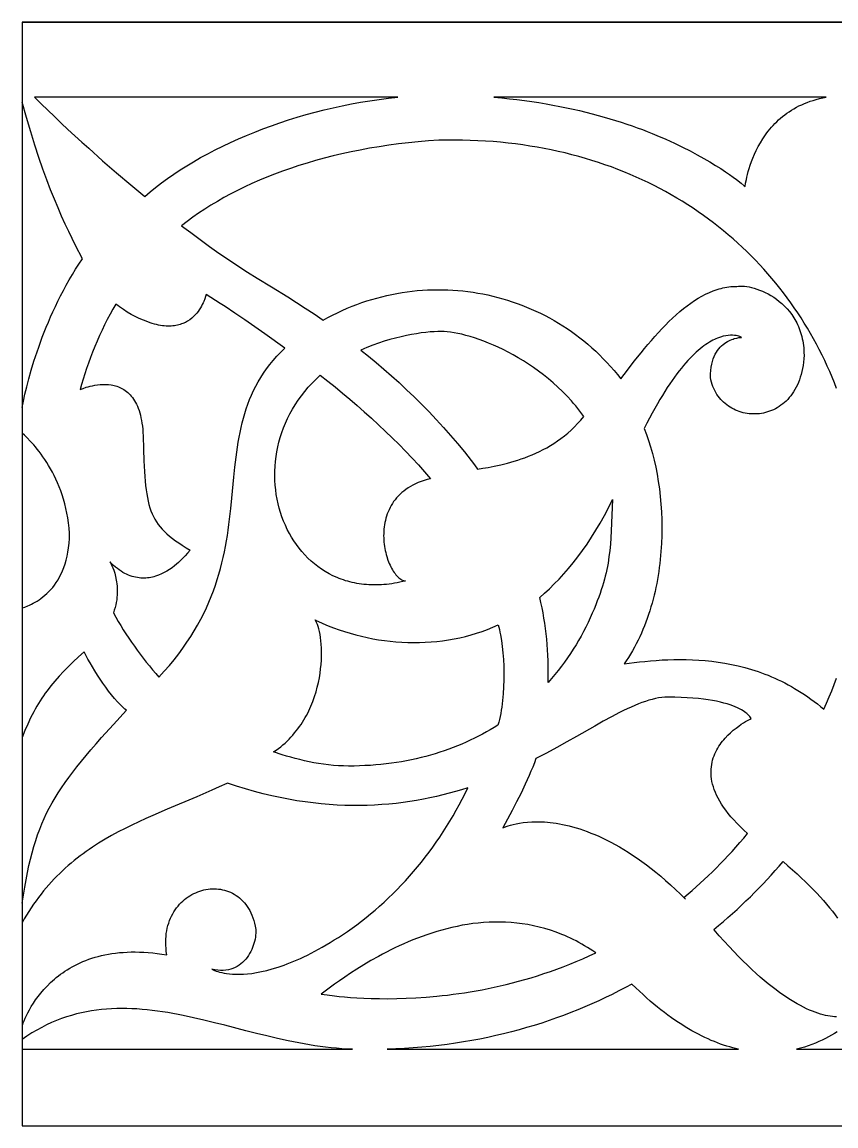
# Model space of a CAD drawing. Extents: x -54 to 62, y 97 to 137.
# Drawn here: x -54.48 to -24.99, y 96.81 to 136.81 of the extents above; entities that cross this region are included whole.
import ezdxf

# ---------------------------------------------------------------- set-up
doc = ezdxf.new("R2010")
doc.units = 0
doc.header["$MEASUREMENT"] = 0
doc.layers.get('0').update_dxf_attribs({"linetype": 'CONTINUOUS'})
doc.layers.add('LAYER_1', color=18, linetype='CONTINUOUS')

msp = doc.modelspace()

# ---------------------------------------------------------------- linework, layer by layer
msp.add_line((-54.476, 136.81), (-54.476, 96.81))
at = {"layer": 'LAYER_1'}
for points in [[(61.976, 136.81), (-32.692, 136.81), (-54.476, 136.81)], [(61.976, 136.796), (-54.476, 136.796)], [(-24.96, 123.529), (-25.04, 123.735), (-25.124, 123.939), (-25.211, 124.143), (-25.301, 124.344), (-25.394, 124.545), (-25.491, 124.743), (-25.59, 124.941), (-25.693, 125.136), (-25.798, 125.33), (-25.907, 125.522), (-26.019, 125.713), (-26.134, 125.902), (-26.252, 126.089), (-26.373, 126.274), (-26.497, 126.457), (-26.624, 126.638), (-26.754, 126.818), (-26.887, 126.995), (-27.024, 127.171), (-27.163, 127.344), (-27.305, 127.515), (-27.45, 127.684), (-27.598, 127.851), (-27.749, 128.015), (-27.903, 128.178), (-28.059, 128.338), (-28.219, 128.496), (-28.382, 128.651), (-28.547, 128.804), (-28.715, 128.954), (-28.887, 129.102), (-29.061, 129.247), (-29.238, 129.39), (-29.417, 129.53), (-29.6, 129.668), (-29.785, 129.802), (-29.973, 129.934), (-30.164, 130.064), (-30.358, 130.19), (-30.555, 130.314), (-30.754, 130.434), (-30.956, 130.552), (-31.161, 130.667), (-31.368, 130.779), (-31.578, 130.887), (-31.791, 130.993), (-32.007, 131.095), (-32.225, 131.195), (-32.446, 131.291), (-32.669, 131.383), (-32.895, 131.473), (-33.124, 131.559), (-33.356, 131.642), (-33.59, 131.721), (-33.826, 131.797), (-34.066, 131.87), (-34.307, 131.939), (-34.552, 132.004), (-34.799, 132.066), (-35.048, 132.124), (-35.3, 132.178), (-35.555, 132.229), (-35.812, 132.276), (-36.072, 132.319), (-36.334, 132.359), (-36.598, 132.394), (-36.865, 132.426), (-37.135, 132.453), (-37.407, 132.477), (-37.681, 132.496), (-37.958, 132.512), (-38.237, 132.523), (-38.519, 132.53), (-38.803, 132.533), (-39.089, 132.532), (-39.378, 132.526), (-39.75, 132.501), (-40.118, 132.47), (-40.48, 132.434), (-40.839, 132.392), (-41.192, 132.345), (-41.541, 132.293), (-41.884, 132.236), (-42.223, 132.174), (-42.557, 132.107), (-42.886, 132.035), (-43.209, 131.958), (-43.528, 131.877), (-43.841, 131.792), (-44.149, 131.702), (-44.451, 131.608), (-44.748, 131.509), (-45.039, 131.407), (-45.325, 131.3), (-45.605, 131.189), (-45.879, 131.075), (-46.147, 130.956), (-46.41, 130.834), (-46.667, 130.709), (-46.917, 130.58), (-47.162, 130.447), (-47.4, 130.311), (-47.632, 130.172), (-47.858, 130.03), (-48.078, 129.885), (-48.291, 129.736), (-48.498, 129.585), (-48.698, 129.431), (-48.364, 129.179), (-48.027, 128.929), (-47.686, 128.683), (-47.344, 128.441), (-46.999, 128.205), (-46.654, 127.975), (-46.307, 127.751), (-45.961, 127.535), (-45.436, 127.213), (-44.849, 126.848), (-44.538, 126.651), (-44.219, 126.445), (-43.894, 126.232), (-43.566, 126.011), (-43.395, 126.105), (-43.223, 126.194), (-43.049, 126.279), (-42.874, 126.36), (-42.698, 126.437), (-42.521, 126.51), (-42.343, 126.578), (-42.165, 126.643), (-41.985, 126.703), (-41.804, 126.759), (-41.623, 126.81), (-41.441, 126.858), (-41.259, 126.902), (-41.076, 126.941), (-40.893, 126.976), (-40.709, 127.007), (-40.525, 127.035), (-40.341, 127.058), (-40.157, 127.077), (-39.972, 127.091), (-39.788, 127.102), (-39.603, 127.109), (-39.419, 127.112), (-39.235, 127.111), (-39.051, 127.105), (-38.867, 127.096), (-38.684, 127.083), (-38.501, 127.066), (-38.319, 127.045), (-38.137, 127.019), (-37.956, 126.99), (-37.776, 126.957), (-37.596, 126.92), (-37.417, 126.879), (-37.239, 126.835), (-37.062, 126.786), (-36.886, 126.733), (-36.712, 126.677), (-36.538, 126.617), (-36.366, 126.552), (-36.195, 126.484), (-36.025, 126.412), (-35.857, 126.337), (-35.69, 126.257), (-35.525, 126.174), (-35.362, 126.087), (-35.2, 125.996), (-35.04, 125.901), (-34.882, 125.802), (-34.725, 125.7), (-34.571, 125.594), (-34.419, 125.484), (-34.269, 125.371), (-34.121, 125.254), (-33.975, 125.133), (-33.832, 125.008), (-33.691, 124.88), (-33.552, 124.748), (-33.416, 124.612), (-33.283, 124.473), (-33.152, 124.329), (-33.024, 124.183), (-32.899, 124.033), (-32.776, 123.879), (-32.535, 124.2), (-32.292, 124.517), (-32.046, 124.828), (-31.922, 124.98), (-31.798, 125.129), (-31.673, 125.276), (-31.547, 125.42), (-31.421, 125.56), (-31.293, 125.697), (-31.166, 125.83), (-31.037, 125.958), (-30.907, 126.082), (-30.777, 126.202), (-30.646, 126.316), (-30.515, 126.425), (-30.382, 126.528), (-30.249, 126.626), (-30.115, 126.717), (-29.979, 126.802), (-29.843, 126.88), (-29.707, 126.951), (-29.569, 127.015), (-29.43, 127.071), (-29.291, 127.12), (-29.22, 127.141), (-29.15, 127.16), (-29.079, 127.177), (-29.008, 127.192), (-28.937, 127.204), (-28.866, 127.215), (-28.794, 127.223), (-28.722, 127.229), (-28.65, 127.232), (-28.578, 127.233), (-28.519, 127.241), (-28.453, 127.245), (-28.381, 127.244), (-28.303, 127.238), (-28.221, 127.227), (-28.133, 127.212), (-28.042, 127.192), (-27.948, 127.166), (-27.85, 127.136), (-27.751, 127.1), (-27.65, 127.058), (-27.547, 127.011), (-27.445, 126.959), (-27.342, 126.9), (-27.24, 126.836), (-27.139, 126.766), (-27.039, 126.69), (-26.942, 126.607), (-26.848, 126.518), (-26.757, 126.423), (-26.671, 126.321), (-26.589, 126.212), (-26.549, 126.156), (-26.512, 126.097), (-26.475, 126.037), (-26.44, 125.975), (-26.407, 125.911), (-26.375, 125.846), (-26.345, 125.778), (-26.317, 125.709), (-26.291, 125.638), (-26.266, 125.565), (-26.244, 125.491), (-26.223, 125.414), (-26.205, 125.336), (-26.189, 125.256), (-26.175, 125.174), (-26.164, 125.09), (-26.155, 125.004), (-26.148, 124.916), (-26.144, 124.826), (-26.143, 124.734), (-26.151, 124.609), (-26.162, 124.488), (-26.178, 124.37), (-26.197, 124.257), (-26.22, 124.147), (-26.247, 124.042), (-26.277, 123.941), (-26.31, 123.843), (-26.346, 123.749), (-26.385, 123.66), (-26.427, 123.574), (-26.472, 123.492), (-26.52, 123.413), (-26.57, 123.339), (-26.622, 123.268), (-26.677, 123.201), (-26.734, 123.138), (-26.793, 123.078), (-26.854, 123.023), (-26.916, 122.97), (-26.98, 122.922), (-27.046, 122.877), (-27.113, 122.835), (-27.182, 122.797), (-27.251, 122.763), (-27.322, 122.732), (-27.393, 122.705), (-27.465, 122.681), (-27.538, 122.66), (-27.611, 122.643), (-27.685, 122.63), (-27.759, 122.619), (-27.834, 122.612), (-27.908, 122.609), (-27.982, 122.608), (-28.056, 122.611), (-28.13, 122.617), (-28.203, 122.627), (-28.275, 122.639), (-28.347, 122.655), (-28.418, 122.674), (-28.488, 122.696), (-28.557, 122.721), (-28.625, 122.749), (-28.691, 122.78), (-28.756, 122.815), (-28.82, 122.852), (-28.881, 122.892), (-28.941, 122.936), (-28.999, 122.982), (-29.055, 123.031), (-29.109, 123.083), (-29.16, 123.138), (-29.209, 123.196), (-29.255, 123.256), (-29.298, 123.32), (-29.339, 123.386), (-29.377, 123.455), (-29.412, 123.527), (-29.443, 123.601), (-29.471, 123.678), (-29.496, 123.758), (-29.517, 123.84), (-29.535, 123.925), (-29.532, 124.058), (-29.522, 124.183), (-29.507, 124.299), (-29.486, 124.408), (-29.461, 124.509), (-29.431, 124.603), (-29.396, 124.69), (-29.358, 124.77), (-29.317, 124.844), (-29.273, 124.912), (-29.226, 124.973), (-29.178, 125.03), (-29.127, 125.08), (-29.076, 125.126), (-29.023, 125.167), (-28.97, 125.203), (-28.917, 125.235), (-28.865, 125.263), (-28.813, 125.287), (-28.763, 125.308), (-28.714, 125.325), (-28.668, 125.34), (-28.582, 125.361), (-28.51, 125.374), (-28.454, 125.381), (-28.406, 125.383), (-28.423, 125.392), (-28.472, 125.414), (-28.509, 125.426), (-28.553, 125.439), (-28.605, 125.45), (-28.665, 125.458), (-28.732, 125.463), (-28.806, 125.464), (-28.887, 125.458), (-28.975, 125.446), (-29.069, 125.426), (-29.17, 125.397), (-29.277, 125.358), (-29.333, 125.334), (-29.391, 125.307), (-29.45, 125.277), (-29.511, 125.244), (-29.573, 125.208), (-29.636, 125.168), (-29.701, 125.125), (-29.768, 125.078), (-29.835, 125.026), (-29.905, 124.971), (-29.975, 124.912), (-30.047, 124.848), (-30.12, 124.78), (-30.195, 124.707), (-30.271, 124.63), (-30.348, 124.548), (-30.426, 124.46), (-30.506, 124.368), (-30.587, 124.27), (-30.669, 124.167), (-30.752, 124.058), (-30.836, 123.944), (-30.922, 123.824), (-31.008, 123.697), (-31.096, 123.565), (-31.185, 123.426), (-31.274, 123.282), (-31.365, 123.13), (-31.457, 122.972), (-31.55, 122.807), (-31.644, 122.635), (-31.739, 122.457), (-31.835, 122.27), (-31.931, 122.077), (-31.85, 121.866), (-31.773, 121.645), (-31.701, 121.416), (-31.634, 121.179), (-31.572, 120.934), (-31.516, 120.683), (-31.466, 120.425), (-31.422, 120.162), (-31.384, 119.893), (-31.353, 119.62), (-31.328, 119.343), (-31.309, 119.062), (-31.298, 118.778), (-31.294, 118.492), (-31.297, 118.203), (-31.308, 117.914), (-31.326, 117.624), (-31.338, 117.478), (-31.352, 117.333), (-31.369, 117.188), (-31.387, 117.043), (-31.407, 116.898), (-31.43, 116.754), (-31.454, 116.609), (-31.481, 116.466), (-31.51, 116.323), (-31.541, 116.18), (-31.575, 116.038), (-31.61, 115.896), (-31.648, 115.756), (-31.689, 115.616), (-31.731, 115.477), (-31.776, 115.339), (-31.823, 115.203), (-31.873, 115.067), (-31.925, 114.932), (-31.98, 114.799), (-32.037, 114.667), (-32.096, 114.537), (-32.158, 114.408), (-32.223, 114.28), (-32.29, 114.154), (-32.36, 114.03), (-32.432, 113.907), (-32.507, 113.787), (-32.585, 113.668), (-32.665, 113.551), (-32.296, 113.6), (-32.104, 113.623), (-31.906, 113.644), (-31.704, 113.664), (-31.498, 113.68), (-31.287, 113.694), (-31.073, 113.704), (-30.855, 113.71), (-30.634, 113.713), (-30.409, 113.711), (-30.182, 113.703), (-29.952, 113.691), (-29.72, 113.673), (-29.485, 113.649), (-29.249, 113.618), (-29.011, 113.58), (-28.772, 113.535), (-28.532, 113.482), (-28.291, 113.421), (-28.17, 113.387), (-28.049, 113.351), (-27.928, 113.313), (-27.807, 113.273), (-27.686, 113.23), (-27.565, 113.185), (-27.444, 113.138), (-27.323, 113.088), (-27.203, 113.035), (-27.082, 112.98), (-26.961, 112.922), (-26.841, 112.862), (-26.721, 112.799), (-26.602, 112.733), (-26.482, 112.664), (-26.363, 112.592), (-26.244, 112.518), (-26.126, 112.44), (-26.008, 112.36), (-25.891, 112.276), (-25.774, 112.189), (-25.658, 112.099), (-25.542, 112.006), (-25.427, 111.909), (-25.327, 112.132), (-25.23, 112.356), (-25.138, 112.58), (-25.049, 112.805), (-24.964, 113.03)], [(-24.961, 100.757), (-25.036, 100.762), (-25.114, 100.771), (-25.194, 100.782), (-25.278, 100.797), (-25.365, 100.815), (-25.454, 100.837), (-25.546, 100.863), (-25.642, 100.893), (-25.74, 100.927), (-25.841, 100.966), (-25.945, 101.009), (-26.053, 101.058), (-26.163, 101.111), (-26.276, 101.169), (-26.393, 101.233), (-26.512, 101.302), (-26.635, 101.377), (-26.761, 101.458), (-26.89, 101.544), (-27.022, 101.638), (-27.157, 101.737), (-27.295, 101.844), (-27.437, 101.957), (-27.582, 102.077), (-27.73, 102.204), (-27.882, 102.339), (-28.036, 102.481), (-28.195, 102.631), (-28.356, 102.789), (-28.521, 102.955), (-28.689, 103.129), (-28.86, 103.312), (-29.035, 103.503), (-29.214, 103.703), (-29.396, 103.912), (-29.408, 103.926), (-29.236, 104.07), (-29.066, 104.214), (-28.898, 104.361), (-28.732, 104.509), (-28.568, 104.658), (-28.406, 104.809), (-28.246, 104.961), (-28.088, 105.115), (-27.933, 105.269), (-27.779, 105.426), (-27.627, 105.583), (-27.478, 105.741), (-27.33, 105.901), (-27.185, 106.062), (-27.041, 106.224), (-26.899, 106.387), (-26.725, 106.238), (-26.558, 106.091), (-26.397, 105.946), (-26.242, 105.802), (-26.093, 105.66), (-25.951, 105.52), (-25.815, 105.381), (-25.684, 105.244), (-25.56, 105.109), (-25.44, 104.975), (-25.327, 104.843), (-25.219, 104.714), (-25.116, 104.586), (-25.018, 104.459), (-24.925, 104.335)], [(-24.937, 100.222), (-25.037, 100.159), (-25.142, 100.098), (-25.25, 100.037), (-25.364, 99.977), (-25.481, 99.919), (-25.603, 99.863), (-25.728, 99.81), (-25.858, 99.759), (-25.993, 99.711), (-26.131, 99.666), (-26.273, 99.625), (-26.419, 99.588), (-19.699, 99.588)], [(-54.476, 96.81), (61.976, 96.81)], [(-54.476, 96.81), (-32.692, 96.81), (61.976, 96.81)]]:
    msp.add_lwpolyline(points, dxfattribs=at)
for points in [[(-40.863, 134.084), (-54.022, 134.084), (-53.785, 133.849), (-53.545, 133.615), (-53.303, 133.382), (-53.059, 133.15), (-52.812, 132.919), (-52.564, 132.689), (-52.314, 132.461), (-52.063, 132.235), (-51.558, 131.786), (-51.049, 131.345), (-50.54, 130.913), (-50.031, 130.489), (-49.838, 130.655), (-49.637, 130.818), (-49.427, 130.98), (-49.209, 131.139), (-48.983, 131.296), (-48.749, 131.45), (-48.508, 131.602), (-48.26, 131.751), (-48.005, 131.897), (-47.743, 132.04), (-47.474, 132.179), (-47.2, 132.315), (-46.92, 132.448), (-46.634, 132.577), (-46.343, 132.702), (-46.047, 132.823), (-45.747, 132.939), (-45.442, 133.052), (-45.133, 133.16), (-44.82, 133.263), (-44.503, 133.361), (-44.183, 133.455), (-43.86, 133.543), (-43.535, 133.626), (-43.207, 133.704), (-42.876, 133.776), (-42.544, 133.843), (-42.21, 133.903), (-41.875, 133.958), (-41.538, 134.006), (-41.201, 134.049)], [(-25.34, 134.084), (-37.38, 134.084), (-37.096, 134.059), (-36.817, 134.031), (-36.543, 134), (-36.273, 133.966), (-36.008, 133.929), (-35.747, 133.89), (-35.49, 133.848), (-35.239, 133.803), (-34.991, 133.756), (-34.748, 133.706), (-34.51, 133.655), (-34.276, 133.601), (-34.047, 133.546), (-33.822, 133.489), (-33.602, 133.43), (-33.386, 133.369), (-33.175, 133.307), (-32.968, 133.244), (-32.765, 133.18), (-32.567, 133.114), (-32.374, 133.047), (-32.185, 132.98), (-32.001, 132.911), (-31.821, 132.842), (-31.645, 132.773), (-31.474, 132.703), (-31.146, 132.562), (-30.835, 132.421), (-30.542, 132.28), (-30.268, 132.141), (-30.01, 132.004), (-29.771, 131.871), (-29.55, 131.741), (-29.346, 131.617), (-29.16, 131.499), (-28.992, 131.387), (-28.842, 131.284), (-28.709, 131.189), (-28.594, 131.104), (-28.418, 130.967), (-28.312, 130.879), (-28.277, 130.848), (-28.259, 130.969), (-28.233, 131.108), (-28.214, 131.194), (-28.191, 131.29), (-28.163, 131.395), (-28.13, 131.508), (-28.092, 131.627), (-28.047, 131.753), (-27.997, 131.884), (-27.94, 132.018), (-27.875, 132.156), (-27.804, 132.297), (-27.724, 132.438), (-27.637, 132.58), (-27.541, 132.722), (-27.489, 132.792), (-27.436, 132.862), (-27.38, 132.931), (-27.321, 132.999), (-27.261, 133.067), (-27.197, 133.133), (-27.132, 133.199), (-27.063, 133.263), (-26.992, 133.326), (-26.919, 133.388), (-26.842, 133.448), (-26.763, 133.506), (-26.681, 133.563), (-26.597, 133.618), (-26.509, 133.67), (-26.418, 133.721), (-26.325, 133.769), (-26.228, 133.815), (-26.128, 133.859), (-26.026, 133.9), (-25.919, 133.938), (-25.81, 133.973), (-25.698, 134.006), (-25.582, 134.035), (-25.462, 134.061)], [(-54.476, 122.843), (-54.428, 123.071), (-54.372, 123.323), (-54.306, 123.595), (-54.23, 123.886), (-54.143, 124.195), (-54.044, 124.519), (-53.933, 124.858), (-53.873, 125.031), (-53.81, 125.208), (-53.743, 125.387), (-53.673, 125.569), (-53.6, 125.752), (-53.522, 125.938), (-53.441, 126.125), (-53.357, 126.314), (-53.268, 126.504), (-53.176, 126.695), (-53.08, 126.887), (-52.98, 127.079), (-52.875, 127.272), (-52.767, 127.465), (-52.654, 127.658), (-52.536, 127.851), (-52.415, 128.043), (-52.288, 128.234), (-52.536, 128.716), (-52.661, 128.965), (-52.787, 129.223), (-52.914, 129.492), (-53.043, 129.775), (-53.174, 130.074), (-53.307, 130.392), (-53.442, 130.731), (-53.58, 131.093), (-53.721, 131.482), (-53.865, 131.9), (-54.012, 132.348), (-54.163, 132.831), (-54.317, 133.35), (-54.476, 133.907)], [(-49.519, 113.072), (-49.324, 113.283), (-49.14, 113.494), (-48.966, 113.705), (-48.802, 113.915), (-48.647, 114.125), (-48.501, 114.335), (-48.364, 114.544), (-48.235, 114.753), (-48.114, 114.961), (-48.002, 115.169), (-47.896, 115.376), (-47.798, 115.582), (-47.707, 115.788), (-47.622, 115.994), (-47.544, 116.199), (-47.471, 116.403), (-47.405, 116.606), (-47.343, 116.809), (-47.287, 117.011), (-47.235, 117.213), (-47.188, 117.413), (-47.145, 117.613), (-47.105, 117.812), (-47.069, 118.01), (-47.037, 118.207), (-47.007, 118.404), (-46.98, 118.599), (-46.955, 118.794), (-46.91, 119.18), (-46.871, 119.563), (-46.799, 120.315), (-46.761, 120.684), (-46.719, 121.049), (-46.695, 121.23), (-46.669, 121.409), (-46.641, 121.587), (-46.61, 121.764), (-46.576, 121.939), (-46.539, 122.114), (-46.498, 122.286), (-46.454, 122.458), (-46.405, 122.628), (-46.351, 122.796), (-46.293, 122.963), (-46.23, 123.129), (-46.161, 123.293), (-46.086, 123.456), (-46.005, 123.617), (-45.918, 123.777), (-45.825, 123.935), (-45.724, 124.091), (-45.616, 124.246), (-45.5, 124.399), (-45.376, 124.55), (-45.244, 124.7), (-45.104, 124.848), (-44.955, 124.994), (-45.684, 125.514), (-46.046, 125.771), (-46.407, 126.023), (-46.765, 126.267), (-47.118, 126.502), (-47.294, 126.615), (-47.468, 126.724), (-47.64, 126.83), (-47.811, 126.933), (-47.83, 126.864), (-47.855, 126.786), (-47.893, 126.687), (-47.917, 126.632), (-47.945, 126.573), (-47.977, 126.512), (-48.013, 126.449), (-48.054, 126.386), (-48.099, 126.322), (-48.149, 126.258), (-48.204, 126.196), (-48.264, 126.135), (-48.329, 126.077), (-48.4, 126.023), (-48.477, 125.972), (-48.56, 125.927), (-48.649, 125.886), (-48.696, 125.869), (-48.744, 125.852), (-48.794, 125.838), (-48.846, 125.825), (-48.899, 125.814), (-48.954, 125.806), (-49.011, 125.799), (-49.07, 125.794), (-49.13, 125.792), (-49.193, 125.792), (-49.257, 125.795), (-49.323, 125.8), (-49.39, 125.808), (-49.46, 125.818), (-49.532, 125.831), (-49.605, 125.847), (-49.681, 125.867), (-49.758, 125.889), (-49.838, 125.914), (-49.92, 125.943), (-50.076, 126.003), (-50.229, 126.068), (-50.377, 126.139), (-50.523, 126.215), (-50.665, 126.298), (-50.804, 126.389), (-50.872, 126.437), (-50.94, 126.487), (-51.008, 126.539), (-51.074, 126.593), (-51.182, 126.411), (-51.287, 126.224), (-51.388, 126.035), (-51.485, 125.842), (-51.579, 125.647), (-51.67, 125.45), (-51.757, 125.252), (-51.84, 125.052), (-51.92, 124.853), (-51.996, 124.654), (-52.068, 124.455), (-52.137, 124.258), (-52.202, 124.062), (-52.262, 123.868), (-52.32, 123.678), (-52.373, 123.49), (-52.339, 123.505), (-52.262, 123.536), (-52.149, 123.575), (-52.08, 123.595), (-52.005, 123.616), (-51.923, 123.634), (-51.836, 123.651), (-51.745, 123.665), (-51.649, 123.676), (-51.551, 123.681), (-51.45, 123.682), (-51.347, 123.676), (-51.244, 123.663), (-51.192, 123.653), (-51.14, 123.642), (-51.089, 123.628), (-51.037, 123.612), (-50.986, 123.594), (-50.936, 123.573), (-50.886, 123.549), (-50.837, 123.523), (-50.788, 123.494), (-50.74, 123.462), (-50.694, 123.427), (-50.648, 123.389), (-50.603, 123.348), (-50.56, 123.303), (-50.518, 123.255), (-50.477, 123.204), (-50.438, 123.149), (-50.4, 123.09), (-50.364, 123.027), (-50.33, 122.96), (-50.297, 122.889), (-50.267, 122.814), (-50.239, 122.735), (-50.212, 122.651), (-50.188, 122.563), (-50.167, 122.47), (-50.148, 122.373), (-50.131, 122.271), (-50.117, 122.164), (-50.106, 122.052), (-50.097, 121.934), (-50.092, 121.812), (-50.076, 121.336), (-50.059, 120.907), (-50.039, 120.521), (-50.027, 120.342), (-50.014, 120.173), (-49.998, 120.013), (-49.98, 119.861), (-49.959, 119.717), (-49.936, 119.581), (-49.909, 119.451), (-49.878, 119.328), (-49.844, 119.21), (-49.806, 119.098), (-49.763, 118.992), (-49.716, 118.89), (-49.664, 118.791), (-49.606, 118.697), (-49.543, 118.606), (-49.473, 118.517), (-49.398, 118.431), (-49.316, 118.346), (-49.227, 118.263), (-49.131, 118.18), (-49.028, 118.098), (-48.917, 118.016), (-48.798, 117.933), (-48.671, 117.849), (-48.535, 117.763), (-48.391, 117.676), (-48.478, 117.568), (-48.563, 117.472), (-48.672, 117.357), (-48.736, 117.295), (-48.805, 117.232), (-48.879, 117.167), (-48.959, 117.102), (-49.043, 117.039), (-49.133, 116.977), (-49.226, 116.918), (-49.324, 116.863), (-49.426, 116.812), (-49.532, 116.768), (-49.642, 116.729), (-49.698, 116.713), (-49.755, 116.699), (-49.813, 116.686), (-49.871, 116.676), (-49.93, 116.668), (-49.99, 116.663), (-50.051, 116.66), (-50.112, 116.66), (-50.174, 116.663), (-50.236, 116.669), (-50.299, 116.677), (-50.363, 116.689), (-50.427, 116.704), (-50.492, 116.723), (-50.557, 116.745), (-50.623, 116.771), (-50.689, 116.8), (-50.755, 116.833), (-50.822, 116.87), (-50.889, 116.911), (-50.956, 116.957), (-51.024, 117.007), (-51.092, 117.061), (-51.16, 117.12), (-51.228, 117.183), (-51.297, 117.251), (-51.275, 117.215), (-51.252, 117.17), (-51.222, 117.11), (-51.189, 117.034), (-51.154, 116.943), (-51.12, 116.838), (-51.088, 116.72), (-51.061, 116.59), (-51.049, 116.521), (-51.04, 116.448), (-51.032, 116.373), (-51.027, 116.296), (-51.025, 116.216), (-51.026, 116.134), (-51.03, 116.049), (-51.037, 115.962), (-51.048, 115.873), (-51.063, 115.782), (-51.082, 115.69), (-51.106, 115.595), (-51.135, 115.499), (-51.168, 115.401), (-51.082, 115.246), (-50.993, 115.093), (-50.902, 114.94), (-50.808, 114.788), (-50.711, 114.637), (-50.612, 114.487), (-50.51, 114.339), (-50.407, 114.192), (-50.301, 114.046), (-50.194, 113.902), (-50.085, 113.759), (-49.974, 113.618), (-49.862, 113.479), (-49.749, 113.341), (-49.634, 113.205)], [(-42.196, 124.925), (-41.921, 124.701), (-41.645, 124.471), (-41.369, 124.235), (-41.093, 123.993), (-40.817, 123.744), (-40.542, 123.489), (-40.27, 123.228), (-39.999, 122.961), (-39.731, 122.688), (-39.466, 122.409), (-39.204, 122.124), (-38.947, 121.833), (-38.695, 121.536), (-38.447, 121.233), (-38.326, 121.08), (-38.206, 120.925), (-38.087, 120.768), (-37.97, 120.611), (-37.785, 120.639), (-37.582, 120.673), (-37.365, 120.714), (-37.134, 120.764), (-36.893, 120.824), (-36.768, 120.857), (-36.642, 120.894), (-36.515, 120.934), (-36.386, 120.977), (-36.256, 121.024), (-36.125, 121.075), (-35.993, 121.129), (-35.861, 121.187), (-35.729, 121.249), (-35.597, 121.316), (-35.465, 121.387), (-35.335, 121.463), (-35.205, 121.544), (-35.076, 121.63), (-34.949, 121.721), (-34.824, 121.817), (-34.7, 121.919), (-34.579, 122.026), (-34.461, 122.14), (-34.345, 122.259), (-34.232, 122.385), (-34.123, 122.517), (-34.194, 122.615), (-34.266, 122.711), (-34.339, 122.805), (-34.414, 122.898), (-34.491, 122.99), (-34.569, 123.079), (-34.728, 123.253), (-34.892, 123.421), (-35.06, 123.583), (-35.232, 123.738), (-35.407, 123.886), (-35.584, 124.028), (-35.764, 124.164), (-35.946, 124.294), (-36.128, 124.417), (-36.312, 124.534), (-36.495, 124.644), (-36.679, 124.749), (-36.861, 124.847), (-37.043, 124.939), (-37.223, 125.025), (-37.4, 125.105), (-37.575, 125.178), (-37.747, 125.246), (-37.915, 125.308), (-38.08, 125.363), (-38.239, 125.413), (-38.394, 125.457), (-38.542, 125.495), (-38.685, 125.527), (-38.822, 125.553), (-38.951, 125.573), (-39.073, 125.587), (-39.187, 125.596), (-39.292, 125.599), (-39.413, 125.597), (-39.547, 125.59), (-39.691, 125.579), (-39.846, 125.564), (-40.01, 125.543), (-40.183, 125.517), (-40.363, 125.486), (-40.55, 125.449), (-40.744, 125.407), (-40.942, 125.358), (-41.145, 125.303), (-41.352, 125.241), (-41.561, 125.173), (-41.772, 125.097), (-41.984, 125.015)], [(-43.669, 124.018), (-43.401, 123.803), (-43.133, 123.586), (-42.866, 123.365), (-42.601, 123.141), (-42.338, 122.914), (-42.076, 122.684), (-41.818, 122.452), (-41.563, 122.217), (-41.311, 121.979), (-41.062, 121.74), (-40.818, 121.498), (-40.579, 121.255), (-40.345, 121.009), (-40.115, 120.762), (-39.892, 120.513), (-39.675, 120.263), (-39.793, 120.232), (-39.907, 120.198), (-40.016, 120.161), (-40.119, 120.121), (-40.218, 120.077), (-40.312, 120.03), (-40.402, 119.981), (-40.487, 119.929), (-40.567, 119.874), (-40.643, 119.817), (-40.715, 119.758), (-40.783, 119.696), (-40.846, 119.633), (-40.905, 119.567), (-40.96, 119.5), (-41.012, 119.431), (-41.059, 119.36), (-41.103, 119.288), (-41.143, 119.215), (-41.18, 119.14), (-41.213, 119.064), (-41.243, 118.988), (-41.27, 118.91), (-41.293, 118.832), (-41.313, 118.753), (-41.331, 118.674), (-41.345, 118.595), (-41.356, 118.515), (-41.365, 118.435), (-41.371, 118.356), (-41.374, 118.276), (-41.375, 118.197), (-41.373, 118.118), (-41.369, 118.04), (-41.363, 117.962), (-41.355, 117.885), (-41.344, 117.809), (-41.332, 117.734), (-41.317, 117.661), (-41.301, 117.588), (-41.283, 117.517), (-41.263, 117.448), (-41.219, 117.314), (-41.17, 117.188), (-41.143, 117.128), (-41.115, 117.071), (-41.086, 117.016), (-41.056, 116.963), (-41.025, 116.913), (-40.994, 116.866), (-40.961, 116.822), (-40.928, 116.78), (-40.895, 116.742), (-40.861, 116.707), (-40.827, 116.676), (-40.792, 116.648), (-40.757, 116.624), (-40.722, 116.604), (-40.687, 116.587), (-40.652, 116.575), (-40.617, 116.566), (-40.583, 116.562), (-40.683, 116.537), (-40.783, 116.514), (-40.882, 116.493), (-40.98, 116.475), (-41.077, 116.459), (-41.174, 116.446), (-41.269, 116.435), (-41.364, 116.426), (-41.458, 116.419), (-41.551, 116.414), (-41.643, 116.412), (-41.734, 116.412), (-41.824, 116.414), (-41.914, 116.418), (-42.002, 116.424), (-42.09, 116.432), (-42.176, 116.442), (-42.262, 116.454), (-42.346, 116.469), (-42.43, 116.485), (-42.513, 116.503), (-42.594, 116.523), (-42.675, 116.545), (-42.755, 116.568), (-42.833, 116.594), (-42.911, 116.621), (-42.987, 116.65), (-43.063, 116.681), (-43.211, 116.748), (-43.354, 116.821), (-43.493, 116.901), (-43.628, 116.987), (-43.758, 117.079), (-43.883, 117.177), (-44.004, 117.28), (-44.12, 117.389), (-44.231, 117.503), (-44.337, 117.622), (-44.439, 117.745), (-44.535, 117.874), (-44.626, 118.006), (-44.711, 118.143), (-44.792, 118.283), (-44.867, 118.427), (-44.936, 118.575), (-45, 118.726), (-45.059, 118.88), (-45.112, 119.037), (-45.158, 119.196), (-45.2, 119.358), (-45.235, 119.522), (-45.264, 119.688), (-45.287, 119.856), (-45.304, 120.026), (-45.315, 120.197), (-45.319, 120.368), (-45.317, 120.541), (-45.309, 120.715), (-45.294, 120.889), (-45.273, 121.064), (-45.245, 121.238), (-45.21, 121.413), (-45.168, 121.587), (-45.119, 121.761), (-45.063, 121.934), (-45.001, 122.105), (-44.931, 122.276), (-44.854, 122.446), (-44.769, 122.613), (-44.678, 122.779), (-44.578, 122.943), (-44.472, 123.105), (-44.357, 123.265), (-44.236, 123.421), (-44.106, 123.575), (-43.968, 123.726), (-43.897, 123.8), (-43.823, 123.874), (-43.747, 123.946)], [(-54.476, 115.579), (-54.376, 115.612), (-54.262, 115.657), (-54.201, 115.684), (-54.137, 115.715), (-54.07, 115.749), (-54.002, 115.787), (-53.933, 115.829), (-53.862, 115.874), (-53.791, 115.925), (-53.719, 115.979), (-53.647, 116.038), (-53.575, 116.102), (-53.505, 116.171), (-53.435, 116.246), (-53.367, 116.325), (-53.3, 116.41), (-53.236, 116.501), (-53.174, 116.598), (-53.115, 116.701), (-53.059, 116.81), (-53.007, 116.925), (-52.959, 117.047), (-52.915, 117.176), (-52.876, 117.312), (-52.842, 117.455), (-52.813, 117.606), (-52.79, 117.763), (-52.773, 117.929), (-52.763, 118.102), (-52.76, 118.284), (-52.774, 118.475), (-52.795, 118.661), (-52.821, 118.842), (-52.853, 119.018), (-52.889, 119.189), (-52.93, 119.355), (-52.975, 119.516), (-53.024, 119.673), (-53.076, 119.824), (-53.132, 119.97), (-53.19, 120.111), (-53.251, 120.247), (-53.314, 120.378), (-53.379, 120.504), (-53.446, 120.625), (-53.513, 120.741), (-53.582, 120.852), (-53.65, 120.958), (-53.719, 121.059), (-53.788, 121.155), (-53.856, 121.246), (-53.924, 121.332), (-53.99, 121.413), (-54.055, 121.489), (-54.178, 121.626), (-54.291, 121.743), (-54.391, 121.84), (-54.476, 121.916)], [(-33.815, 115.386), (-33.889, 115.219), (-33.966, 115.052), (-34.047, 114.887), (-34.131, 114.723), (-34.218, 114.561), (-34.31, 114.399), (-34.404, 114.24), (-34.503, 114.081), (-34.605, 113.924), (-34.71, 113.769), (-34.819, 113.616), (-34.932, 113.464), (-35.048, 113.314), (-35.168, 113.166), (-35.292, 113.02), (-35.419, 112.876), (-35.413, 113.076), (-35.409, 113.274), (-35.41, 113.472), (-35.414, 113.669), (-35.421, 113.866), (-35.432, 114.061), (-35.446, 114.255), (-35.464, 114.449), (-35.484, 114.641), (-35.508, 114.833), (-35.535, 115.023), (-35.566, 115.213), (-35.599, 115.402), (-35.635, 115.589), (-35.674, 115.776), (-35.716, 115.962), (-35.541, 116.115), (-35.366, 116.277), (-35.192, 116.448), (-35.018, 116.627), (-34.846, 116.815), (-34.674, 117.013), (-34.504, 117.219), (-34.336, 117.435), (-34.17, 117.66), (-34.006, 117.895), (-33.844, 118.139), (-33.685, 118.392), (-33.528, 118.656), (-33.375, 118.929), (-33.224, 119.213), (-33.078, 119.507), (-33.128, 118.371), (-33.143, 118.125), (-33.16, 117.887), (-33.182, 117.656), (-33.21, 117.429), (-33.245, 117.201), (-33.266, 117.087), (-33.29, 116.972), (-33.315, 116.855), (-33.344, 116.737), (-33.375, 116.617), (-33.41, 116.495), (-33.447, 116.369), (-33.488, 116.241), (-33.533, 116.109), (-33.581, 115.974), (-33.634, 115.834), (-33.69, 115.69), (-33.75, 115.541)], [(-37.226, 114.97), (-37.202, 114.885), (-37.18, 114.796), (-37.159, 114.703), (-37.139, 114.606), (-37.104, 114.4), (-37.075, 114.181), (-37.051, 113.952), (-37.033, 113.713), (-37.022, 113.469), (-37.017, 113.22), (-37.019, 112.97), (-37.027, 112.719), (-37.043, 112.47), (-37.065, 112.226), (-37.08, 112.106), (-37.096, 111.988), (-37.114, 111.873), (-37.134, 111.759), (-37.155, 111.649), (-37.179, 111.541), (-37.205, 111.437), (-37.233, 111.336), (-37.37, 111.251), (-37.51, 111.167), (-37.651, 111.086), (-37.795, 111.007), (-37.94, 110.931), (-38.088, 110.856), (-38.238, 110.784), (-38.389, 110.715), (-38.543, 110.647), (-38.699, 110.583), (-38.857, 110.52), (-39.017, 110.46), (-39.179, 110.403), (-39.343, 110.348), (-39.509, 110.296), (-39.677, 110.247), (-39.847, 110.2), (-40.02, 110.156), (-40.194, 110.115), (-40.37, 110.077), (-40.549, 110.041), (-40.729, 110.009), (-40.912, 109.979), (-41.096, 109.953), (-41.283, 109.929), (-41.472, 109.908), (-41.663, 109.891), (-41.856, 109.876), (-42.051, 109.865), (-42.248, 109.857), (-42.447, 109.852), (-42.648, 109.85), (-42.833, 109.853), (-43.016, 109.861), (-43.197, 109.874), (-43.377, 109.892), (-43.555, 109.915), (-43.73, 109.941), (-43.904, 109.972), (-44.076, 110.005), (-44.246, 110.042), (-44.413, 110.082), (-44.578, 110.124), (-44.74, 110.168), (-44.9, 110.214), (-45.057, 110.262), (-45.362, 110.36), (-45.274, 110.422), (-45.188, 110.485), (-45.105, 110.55), (-45.025, 110.617), (-44.948, 110.685), (-44.874, 110.755), (-44.801, 110.826), (-44.732, 110.899), (-44.665, 110.973), (-44.601, 111.049), (-44.539, 111.125), (-44.479, 111.203), (-44.422, 111.281), (-44.367, 111.361), (-44.315, 111.442), (-44.265, 111.523), (-44.217, 111.605), (-44.171, 111.688), (-44.127, 111.771), (-44.086, 111.855), (-44.046, 111.94), (-44.009, 112.024), (-43.94, 112.195), (-43.879, 112.366), (-43.825, 112.537), (-43.778, 112.708), (-43.739, 112.878), (-43.705, 113.046), (-43.678, 113.212), (-43.657, 113.375), (-43.641, 113.535), (-43.631, 113.69), (-43.625, 113.842), (-43.624, 113.988), (-43.628, 114.128), (-43.636, 114.263), (-43.647, 114.39), (-43.662, 114.51), (-43.68, 114.622), (-43.7, 114.726), (-43.724, 114.82), (-43.749, 114.905), (-43.776, 114.979), (-43.785, 115.001), (-43.809, 115.055), (-43.818, 115.074), (-43.853, 115.143), (-43.85, 115.141), (-43.843, 115.138), (-43.83, 115.132), (-43.814, 115.123), (-43.791, 115.113), (-43.765, 115.1), (-43.576, 115.015), (-43.383, 114.934), (-43.188, 114.859), (-42.991, 114.788), (-42.791, 114.721), (-42.59, 114.66), (-42.387, 114.604), (-42.182, 114.552), (-41.975, 114.506), (-41.768, 114.465), (-41.559, 114.429), (-41.349, 114.398), (-41.139, 114.373), (-40.928, 114.353), (-40.716, 114.338), (-40.504, 114.328), (-40.293, 114.325), (-40.081, 114.327), (-39.869, 114.334), (-39.658, 114.347), (-39.448, 114.366), (-39.238, 114.391), (-39.03, 114.421), (-38.822, 114.458), (-38.616, 114.5), (-38.412, 114.549), (-38.209, 114.603), (-38.008, 114.664), (-37.809, 114.731), (-37.612, 114.804), (-37.417, 114.884)], [(-54.476, 104.879), (-54.429, 105.176), (-54.381, 105.46), (-54.332, 105.731), (-54.281, 105.991), (-54.227, 106.241), (-54.171, 106.481), (-54.111, 106.711), (-54.049, 106.934), (-53.982, 107.149), (-53.912, 107.357), (-53.838, 107.56), (-53.759, 107.757), (-53.675, 107.95), (-53.585, 108.14), (-53.491, 108.327), (-53.39, 108.513), (-53.283, 108.697), (-53.169, 108.881), (-53.048, 109.065), (-52.92, 109.251), (-52.784, 109.439), (-52.641, 109.629), (-52.489, 109.824), (-52.328, 110.023), (-52.159, 110.227), (-51.98, 110.437), (-51.792, 110.655), (-51.594, 110.88), (-51.166, 111.356), (-50.694, 111.873), (-50.748, 111.917), (-50.803, 111.964), (-50.912, 112.066), (-51.021, 112.179), (-51.129, 112.301), (-51.237, 112.431), (-51.343, 112.567), (-51.447, 112.708), (-51.55, 112.853), (-51.649, 113), (-51.745, 113.149), (-51.838, 113.297), (-51.926, 113.444), (-52.01, 113.589), (-52.089, 113.729), (-52.163, 113.864), (-52.23, 113.992), (-52.433, 113.807), (-52.625, 113.627), (-52.805, 113.451), (-52.976, 113.277), (-53.137, 113.105), (-53.289, 112.932), (-53.433, 112.758), (-53.57, 112.58), (-53.636, 112.49), (-53.7, 112.398), (-53.762, 112.305), (-53.824, 112.211), (-53.883, 112.114), (-53.942, 112.015), (-53.999, 111.915), (-54.055, 111.812), (-54.111, 111.706), (-54.165, 111.598), (-54.271, 111.373), (-54.375, 111.134), (-54.476, 110.882)], [(-35.856, 110.119), (-35.912, 109.968), (-35.972, 109.815), (-36.036, 109.66), (-36.102, 109.504), (-36.172, 109.347), (-36.244, 109.189), (-36.396, 108.871), (-36.555, 108.552), (-36.719, 108.235), (-36.886, 107.921), (-37.054, 107.613), (-37.023, 107.627), (-36.932, 107.663), (-36.865, 107.686), (-36.783, 107.711), (-36.687, 107.736), (-36.577, 107.761), (-36.454, 107.784), (-36.317, 107.804), (-36.167, 107.82), (-36.004, 107.83), (-35.829, 107.833), (-35.736, 107.832), (-35.641, 107.829), (-35.543, 107.824), (-35.441, 107.816), (-35.337, 107.805), (-35.23, 107.792), (-35.119, 107.776), (-35.006, 107.757), (-34.89, 107.735), (-34.772, 107.709), (-34.65, 107.68), (-34.526, 107.648), (-34.399, 107.611), (-34.269, 107.571), (-34.137, 107.526), (-34.002, 107.478), (-33.865, 107.424), (-33.724, 107.367), (-33.582, 107.305), (-33.437, 107.237), (-33.289, 107.165), (-33.139, 107.088), (-32.987, 107.005), (-32.832, 106.917), (-32.675, 106.824), (-32.515, 106.725), (-32.353, 106.619), (-32.189, 106.508), (-32.023, 106.391), (-31.855, 106.267), (-31.684, 106.136), (-31.512, 105.999), (-31.337, 105.856), (-31.16, 105.705), (-30.981, 105.547), (-30.8, 105.382), (-30.617, 105.21), (-30.432, 105.03), (-30.492, 105.09), (-30.344, 105.214), (-30.196, 105.34), (-30.049, 105.47), (-29.902, 105.601), (-29.756, 105.736), (-29.61, 105.874), (-29.465, 106.014), (-29.32, 106.157), (-29.176, 106.303), (-29.033, 106.452), (-28.89, 106.604), (-28.749, 106.758), (-28.608, 106.916), (-28.467, 107.077), (-28.328, 107.24), (-28.19, 107.407), (-28.328, 107.532), (-28.457, 107.656), (-28.578, 107.778), (-28.691, 107.898), (-28.795, 108.016), (-28.891, 108.132), (-28.979, 108.247), (-29.059, 108.359), (-29.133, 108.47), (-29.199, 108.579), (-29.258, 108.687), (-29.31, 108.792), (-29.356, 108.895), (-29.395, 108.997), (-29.428, 109.097), (-29.456, 109.194), (-29.478, 109.29), (-29.494, 109.384), (-29.505, 109.477), (-29.511, 109.567), (-29.512, 109.655), (-29.509, 109.742), (-29.501, 109.826), (-29.489, 109.909), (-29.473, 109.989), (-29.453, 110.068), (-29.43, 110.145), (-29.404, 110.22), (-29.374, 110.293), (-29.342, 110.364), (-29.307, 110.433), (-29.269, 110.5), (-29.229, 110.565), (-29.187, 110.628), (-29.144, 110.689), (-29.098, 110.748), (-29.052, 110.805), (-29.004, 110.86), (-28.906, 110.964), (-28.806, 111.06), (-28.705, 111.148), (-28.606, 111.228), (-28.51, 111.3), (-28.419, 111.363), (-28.335, 111.418), (-28.258, 111.465), (-28.192, 111.503), (-28.097, 111.554), (-28.062, 111.572), (-28.08, 111.605), (-28.107, 111.643), (-28.151, 111.693), (-28.18, 111.721), (-28.214, 111.751), (-28.254, 111.783), (-28.3, 111.817), (-28.352, 111.851), (-28.411, 111.886), (-28.477, 111.922), (-28.551, 111.959), (-28.633, 111.995), (-28.723, 112.031), (-28.821, 112.066), (-28.929, 112.101), (-29.046, 112.134), (-29.174, 112.166), (-29.311, 112.197), (-29.459, 112.225), (-29.618, 112.251), (-29.789, 112.274), (-29.971, 112.295), (-30.166, 112.313), (-30.373, 112.327), (-30.593, 112.337), (-30.826, 112.344), (-31.073, 112.346), (-31.184, 112.342), (-31.296, 112.333), (-31.41, 112.317), (-31.527, 112.294), (-31.646, 112.266), (-31.767, 112.233), (-31.891, 112.194), (-32.017, 112.15), (-32.145, 112.101), (-32.276, 112.047), (-32.409, 111.988), (-32.545, 111.926), (-32.683, 111.859), (-32.824, 111.789), (-33.114, 111.637), (-33.415, 111.473), (-33.727, 111.298), (-34.387, 110.922), (-34.735, 110.725), (-35.096, 110.524), (-35.469, 110.322)], [(-54.476, 100.517), (-54.46, 100.473), (-54.434, 100.543), (-54.402, 100.623), (-54.364, 100.712), (-54.319, 100.809), (-54.267, 100.912), (-54.208, 101.021), (-54.142, 101.136), (-54.067, 101.254), (-53.985, 101.376), (-53.895, 101.5), (-53.795, 101.626), (-53.687, 101.752), (-53.57, 101.878), (-53.444, 102.003), (-53.377, 102.064), (-53.307, 102.125), (-53.235, 102.185), (-53.161, 102.244), (-53.084, 102.303), (-53.004, 102.36), (-52.922, 102.416), (-52.837, 102.471), (-52.75, 102.524), (-52.659, 102.575), (-52.566, 102.626), (-52.47, 102.674), (-52.371, 102.72), (-52.27, 102.765), (-52.165, 102.807), (-52.057, 102.847), (-51.947, 102.885), (-51.833, 102.92), (-51.717, 102.953), (-51.597, 102.983), (-51.474, 103.01), (-51.348, 103.034), (-51.219, 103.056), (-51.086, 103.074), (-50.951, 103.089), (-50.812, 103.1), (-50.669, 103.109), (-50.523, 103.113), (-50.374, 103.114), (-50.222, 103.111), (-50.065, 103.105), (-49.906, 103.094), (-49.743, 103.079), (-49.576, 103.06), (-49.406, 103.036), (-49.232, 103.008), (-49.249, 103.127), (-49.261, 103.243), (-49.267, 103.356), (-49.27, 103.467), (-49.267, 103.575), (-49.26, 103.68), (-49.249, 103.782), (-49.233, 103.881), (-49.213, 103.978), (-49.19, 104.071), (-49.162, 104.162), (-49.131, 104.249), (-49.097, 104.334), (-49.059, 104.416), (-49.018, 104.495), (-48.973, 104.57), (-48.926, 104.643), (-48.876, 104.712), (-48.823, 104.778), (-48.768, 104.841), (-48.711, 104.901), (-48.651, 104.958), (-48.589, 105.011), (-48.525, 105.061), (-48.46, 105.108), (-48.393, 105.151), (-48.324, 105.192), (-48.254, 105.228), (-48.183, 105.261), (-48.11, 105.291), (-48.037, 105.318), (-47.963, 105.34), (-47.888, 105.36), (-47.813, 105.375), (-47.737, 105.387), (-47.661, 105.396), (-47.585, 105.401), (-47.509, 105.402), (-47.434, 105.4), (-47.358, 105.393), (-47.284, 105.383), (-47.209, 105.369), (-47.136, 105.352), (-47.064, 105.33), (-46.992, 105.305), (-46.922, 105.276), (-46.853, 105.243), (-46.786, 105.206), (-46.72, 105.165), (-46.656, 105.12), (-46.594, 105.071), (-46.534, 105.017), (-46.477, 104.96), (-46.421, 104.899), (-46.369, 104.833), (-46.318, 104.764), (-46.271, 104.69), (-46.227, 104.612), (-46.185, 104.529), (-46.147, 104.443), (-46.112, 104.352), (-46.081, 104.256), (-46.053, 104.157), (-46.029, 104.053), (-46.019, 103.992), (-46.012, 103.928), (-46.01, 103.861), (-46.011, 103.791), (-46.015, 103.72), (-46.024, 103.647), (-46.036, 103.573), (-46.053, 103.498), (-46.073, 103.422), (-46.097, 103.347), (-46.124, 103.272), (-46.156, 103.198), (-46.191, 103.125), (-46.23, 103.053), (-46.273, 102.984), (-46.32, 102.917), (-46.371, 102.852), (-46.425, 102.791), (-46.484, 102.734), (-46.546, 102.68), (-46.612, 102.631), (-46.682, 102.587), (-46.756, 102.547), (-46.834, 102.514), (-46.916, 102.486), (-47.001, 102.465), (-47.091, 102.45), (-47.184, 102.443), (-47.281, 102.443), (-47.382, 102.451), (-47.487, 102.467), (-47.596, 102.492), (-47.579, 102.483), (-47.527, 102.458), (-47.44, 102.423), (-47.383, 102.404), (-47.317, 102.385), (-47.242, 102.366), (-47.157, 102.349), (-47.064, 102.333), (-46.961, 102.32), (-46.849, 102.31), (-46.727, 102.305), (-46.596, 102.305), (-46.456, 102.31), (-46.306, 102.321), (-46.146, 102.339), (-45.977, 102.365), (-45.798, 102.4), (-45.609, 102.444), (-45.41, 102.498), (-45.201, 102.562), (-44.982, 102.638), (-44.869, 102.68), (-44.753, 102.726), (-44.635, 102.774), (-44.514, 102.826), (-44.391, 102.882), (-44.265, 102.94), (-44.137, 103.003), (-44.006, 103.069), (-43.872, 103.139), (-43.736, 103.212), (-43.597, 103.29), (-43.455, 103.372), (-43.311, 103.457), (-43.165, 103.547), (-43.015, 103.642), (-42.863, 103.74), (-42.69, 103.856), (-42.518, 103.977), (-42.348, 104.101), (-42.179, 104.228), (-42.011, 104.36), (-41.846, 104.495), (-41.681, 104.633), (-41.519, 104.775), (-41.358, 104.921), (-41.199, 105.069), (-41.043, 105.221), (-40.888, 105.377), (-40.735, 105.535), (-40.585, 105.697), (-40.436, 105.861), (-40.29, 106.029), (-40.147, 106.199), (-40.006, 106.372), (-39.867, 106.548), (-39.731, 106.727), (-39.598, 106.909), (-39.467, 107.093), (-39.339, 107.279), (-39.214, 107.468), (-39.092, 107.659), (-38.973, 107.853), (-38.858, 108.049), (-38.745, 108.247), (-38.635, 108.448), (-38.529, 108.65), (-38.426, 108.854), (-38.327, 109.061), (-38.548, 108.992), (-38.771, 108.927), (-38.998, 108.864), (-39.228, 108.805), (-39.461, 108.75), (-39.697, 108.698), (-39.936, 108.65), (-40.179, 108.606), (-40.424, 108.566), (-40.673, 108.53), (-40.925, 108.499), (-41.181, 108.473), (-41.439, 108.452), (-41.702, 108.435), (-41.967, 108.425), (-42.236, 108.419), (-42.509, 108.419), (-42.785, 108.425), (-43.064, 108.438), (-43.347, 108.456), (-43.634, 108.481), (-43.924, 108.512), (-44.218, 108.55), (-44.516, 108.595), (-44.817, 108.648), (-45.122, 108.707), (-45.431, 108.774), (-45.744, 108.849), (-46.06, 108.932), (-46.381, 109.023), (-46.705, 109.122), (-47.033, 109.229), (-47.055, 109.219), (-47.331, 109.094), (-47.605, 108.972), (-48.149, 108.738), (-49.216, 108.288), (-49.737, 108.062), (-49.993, 107.948), (-50.247, 107.831), (-50.498, 107.712), (-50.745, 107.589), (-50.989, 107.463), (-51.23, 107.332), (-51.467, 107.196), (-51.701, 107.054), (-51.93, 106.907), (-52.043, 106.831), (-52.155, 106.753), (-52.266, 106.673), (-52.376, 106.591), (-52.485, 106.507), (-52.593, 106.422), (-52.699, 106.334), (-52.805, 106.244), (-52.909, 106.152), (-53.012, 106.057), (-53.113, 105.96), (-53.214, 105.861), (-53.313, 105.759), (-53.411, 105.654), (-53.507, 105.547), (-53.602, 105.437), (-53.696, 105.324), (-53.789, 105.208), (-53.88, 105.089), (-53.969, 104.968), (-54.058, 104.843), (-54.144, 104.715), (-54.229, 104.583), (-54.313, 104.449), (-54.395, 104.311), (-54.476, 104.169)], [(-33.688, 103.08), (-33.79, 103.149), (-33.892, 103.216), (-33.994, 103.279), (-34.096, 103.341), (-34.199, 103.4), (-34.301, 103.457), (-34.404, 103.511), (-34.506, 103.563), (-34.609, 103.613), (-34.712, 103.66), (-34.814, 103.705), (-34.917, 103.749), (-35.123, 103.828), (-35.328, 103.899), (-35.533, 103.962), (-35.738, 104.017), (-35.943, 104.064), (-36.147, 104.104), (-36.351, 104.137), (-36.554, 104.162), (-36.756, 104.18), (-36.958, 104.192), (-37.158, 104.198), (-37.357, 104.198), (-37.555, 104.191), (-37.752, 104.179), (-37.948, 104.162), (-38.142, 104.139), (-38.334, 104.111), (-38.525, 104.079), (-38.714, 104.042), (-38.901, 104.001), (-39.087, 103.956), (-39.27, 103.907), (-39.451, 103.855), (-39.63, 103.799), (-39.806, 103.74), (-39.98, 103.678), (-40.151, 103.614), (-40.32, 103.547), (-40.486, 103.478), (-40.649, 103.408), (-40.809, 103.335), (-40.965, 103.261), (-41.119, 103.186), (-41.27, 103.11), (-41.417, 103.033), (-41.56, 102.955), (-41.837, 102.8), (-42.098, 102.645), (-42.344, 102.492), (-42.572, 102.344), (-42.784, 102.203), (-42.976, 102.069), (-43.15, 101.946), (-43.638, 101.589), (-43.418, 101.555), (-43.153, 101.521), (-42.985, 101.502), (-42.794, 101.484), (-42.581, 101.467), (-42.348, 101.451), (-42.095, 101.438), (-41.822, 101.428), (-41.531, 101.422), (-41.223, 101.42), (-40.898, 101.424), (-40.558, 101.434), (-40.203, 101.452), (-39.834, 101.477), (-39.452, 101.51), (-39.256, 101.531), (-39.057, 101.553), (-38.856, 101.579), (-38.651, 101.606), (-38.445, 101.637), (-38.235, 101.671), (-38.023, 101.707), (-37.809, 101.746), (-37.593, 101.789), (-37.375, 101.834), (-37.155, 101.883), (-36.932, 101.936), (-36.709, 101.992), (-36.483, 102.051), (-36.256, 102.114), (-36.028, 102.181), (-35.798, 102.252), (-35.567, 102.327), (-35.335, 102.406), (-35.102, 102.489), (-34.868, 102.576), (-34.633, 102.668), (-34.397, 102.764), (-34.162, 102.865), (-33.925, 102.97)], [(-41.249, 99.588), (-28.514, 99.588), (-28.621, 99.613), (-28.728, 99.641), (-28.836, 99.671), (-28.945, 99.704), (-29.055, 99.74), (-29.166, 99.778), (-29.278, 99.819), (-29.391, 99.864), (-29.505, 99.911), (-29.62, 99.961), (-29.736, 100.015), (-29.853, 100.071), (-29.971, 100.131), (-30.09, 100.194), (-30.209, 100.261), (-30.33, 100.33), (-30.451, 100.403), (-30.574, 100.48), (-30.697, 100.56), (-30.821, 100.644), (-30.946, 100.731), (-31.072, 100.822), (-31.199, 100.917), (-31.326, 101.016), (-31.455, 101.119), (-31.584, 101.225), (-31.714, 101.335), (-31.845, 101.45), (-31.977, 101.568), (-32.11, 101.691), (-32.243, 101.818), (-32.378, 101.949), (-32.612, 101.823), (-32.85, 101.699), (-33.09, 101.578), (-33.334, 101.46), (-33.58, 101.345), (-33.828, 101.233), (-34.08, 101.124), (-34.335, 101.018), (-34.592, 100.916), (-34.852, 100.817), (-35.114, 100.721), (-35.38, 100.628), (-35.648, 100.539), (-35.919, 100.454), (-36.193, 100.372), (-36.469, 100.294), (-36.748, 100.219), (-37.03, 100.148), (-37.314, 100.081), (-37.601, 100.018), (-37.891, 99.959), (-38.183, 99.904), (-38.478, 99.853), (-38.776, 99.806), (-39.076, 99.764), (-39.379, 99.725), (-39.684, 99.691), (-39.992, 99.662), (-40.302, 99.636), (-40.615, 99.616), (-40.931, 99.6)], [(-54.476, 99.588), (-42.498, 99.588), (-42.694, 99.596), (-42.89, 99.607), (-43.085, 99.622), (-43.281, 99.641), (-43.476, 99.663), (-43.671, 99.688), (-43.865, 99.716), (-44.06, 99.747), (-44.254, 99.78), (-44.447, 99.816), (-44.834, 99.894), (-45.22, 99.978), (-45.604, 100.069), (-45.987, 100.163), (-46.37, 100.26), (-47.13, 100.455), (-47.509, 100.551), (-47.887, 100.642), (-48.263, 100.729), (-48.638, 100.809), (-48.826, 100.846), (-49.012, 100.881), (-49.199, 100.914), (-49.385, 100.943), (-49.571, 100.97), (-49.757, 100.994), (-49.942, 101.015), (-50.127, 101.033), (-50.312, 101.047), (-50.497, 101.057), (-50.681, 101.063), (-50.865, 101.065), (-51.048, 101.063), (-51.231, 101.056), (-51.414, 101.045), (-51.597, 101.028), (-51.779, 101.007), (-51.961, 100.98), (-52.143, 100.948), (-52.324, 100.91), (-52.505, 100.866), (-52.686, 100.817), (-52.866, 100.761), (-53.047, 100.698), (-53.226, 100.629), (-53.406, 100.553), (-53.585, 100.47), (-53.764, 100.38), (-53.942, 100.283), (-54.12, 100.178), (-54.298, 100.065), (-54.476, 99.945)]]:
    msp.add_lwpolyline(points, close=True, dxfattribs=at)

doc.saveas('drawing.dxf')
